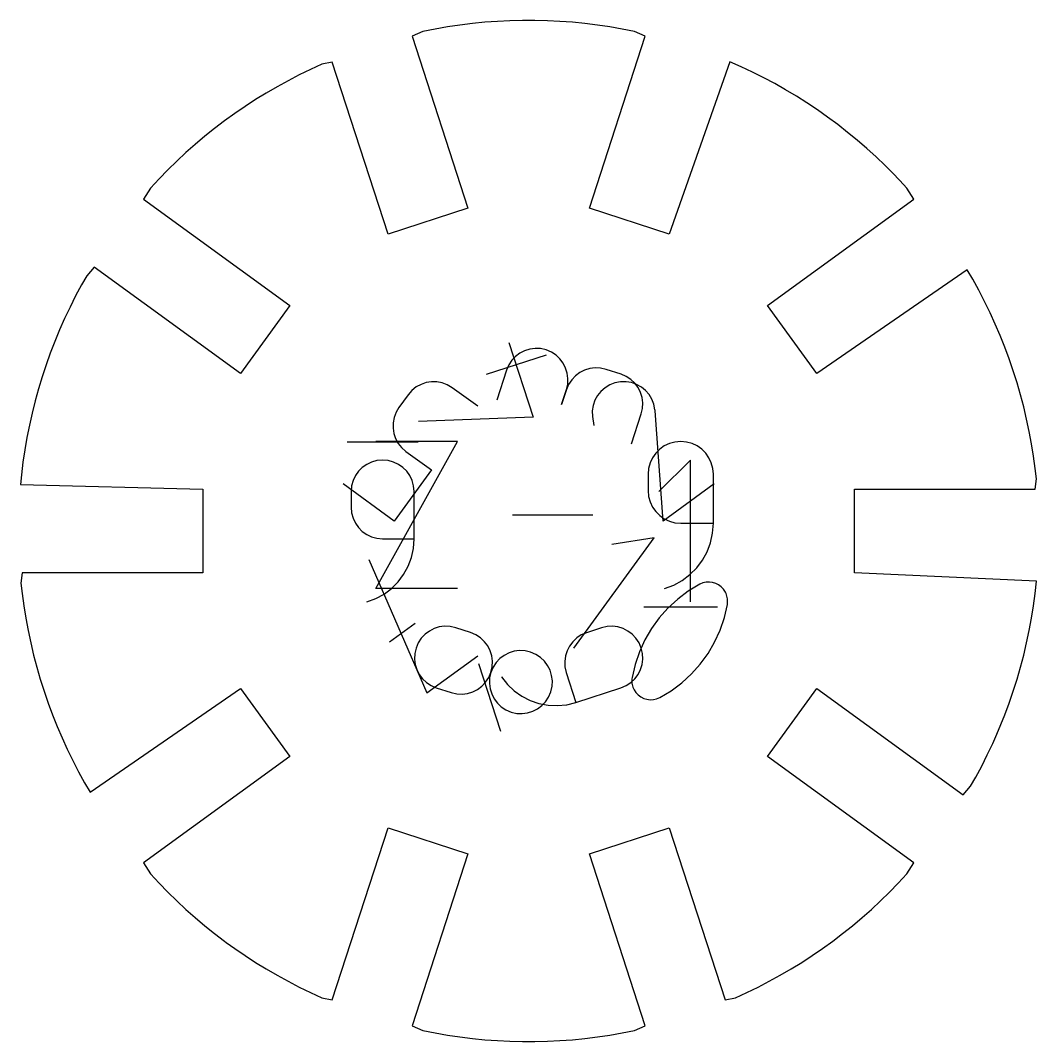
# Model space of a CAD drawing. Header units: metres. Extents: x 0 to 18, y 0 to 24.
# Drawn here: x 8.79 to 10.939, y 10.241 to 12.4 of the extents above; entities that cross this region are included whole.
import ezdxf

# ---------------------------------------------------------------- set-up
doc = ezdxf.new("R2010")
doc.units = ezdxf.units.M

msp = doc.modelspace()

# ---------------------------------------------------------------- linework, layer by layer
at = {"layer": 'annotation', "color": 1}
for p, q in [((9.822741, 11.719317), (9.874215, 11.560895)), ((9.856125, 11.701748), (9.84601, 11.696594)), ((9.866989, 11.705126), (9.856125, 11.701748)), ((9.878363, 11.706608), (9.866989, 11.705126)), ((9.890008, 11.706076), (9.878363, 11.706608)), ((9.901684, 11.70341), (9.890008, 11.706076)), ((9.912751, 11.698687), (9.901684, 11.70341)), ((9.901684, 11.70341), (9.901684, 11.70341)), ((9.9016, 11.692439), (9.774884, 11.651267)), ((9.828986, 11.681437), (9.822554, 11.671672)), ((9.836884, 11.689784), (9.828986, 11.681437)), ((9.84601, 11.696594), (9.836884, 11.689784)), ((9.922526, 11.692259), (9.912751, 11.698687)), ((9.930887, 11.684364), (9.922526, 11.692259)), ((9.937713, 11.675238), (9.930887, 11.684364)), ((9.817829, 11.660609), (9.797243, 11.597251)), ((9.822554, 11.671672), (9.817829, 11.660609)), ((9.942882, 11.665119), (9.937713, 11.675238)), ((9.946271, 11.654242), (9.942882, 11.665119)), ((9.982841, 11.660575), (9.972727, 11.655421)), ((9.993705, 11.663953), (9.982841, 11.660575)), ((10.005079, 11.665436), (9.993705, 11.663953)), ((10.016724, 11.664904), (10.005079, 11.665436)), ((10.0284, 11.662237), (10.016724, 11.664904)), ((10.060124, 11.65193), (10.0284, 11.662237)), ((10.0284, 11.662237), (10.0284, 11.662237)), ((9.659044, 11.636023), (9.647818, 11.634241)), ((9.670437, 11.635881), (9.659044, 11.636023)), ((9.681731, 11.633775), (9.670437, 11.635881)), ((9.947759, 11.642845), (9.946271, 11.654242)), ((9.947225, 11.631164), (9.947759, 11.642845)), ((9.955702, 11.640264), (9.94927, 11.630499)), ((9.9636, 11.648611), (9.955702, 11.640264)), ((9.972727, 11.655421), (9.9636, 11.648611)), ((10.058697, 11.63601), (10.046897, 11.633631)), ((10.070703, 11.636141), (10.058697, 11.63601)), ((10.058697, 11.63601), (10.058697, 11.63601)), ((10.071142, 11.647222), (10.060124, 11.65193)), ((10.082227, 11.634203), (10.070703, 11.636141)), ((10.080878, 11.640807), (10.071142, 11.647222)), ((10.089209, 11.632922), (10.080878, 11.640807)), ((9.617785, 11.617769), (9.609871, 11.608706)), ((9.626924, 11.625073), (9.617785, 11.617769)), ((9.637023, 11.630578), (9.626924, 11.625073)), ((9.647818, 11.634241), (9.637023, 11.630578)), ((9.692663, 11.629663), (9.681731, 11.633775)), ((9.702968, 11.623505), (9.692663, 11.629663)), ((9.756864, 11.584347), (9.702968, 11.623505)), ((9.702968, 11.623505), (9.702968, 11.623505)), ((9.944545, 11.619437), (9.934238, 11.587713)), ((9.934238, 11.587713), (9.944545, 11.619437)), ((9.944545, 11.619437), (9.947225, 11.631164)), ((9.94927, 11.630499), (9.944545, 11.619437)), ((9.944545, 11.619437), (9.944545, 11.619437)), ((10.017648, 11.615808), (10.010503, 11.606979)), ((10.026206, 11.623328), (10.017648, 11.615808)), ((10.036012, 11.629336), (10.026206, 11.623328)), ((10.046897, 11.633631), (10.036012, 11.629336)), ((10.093062, 11.630362), (10.082227, 11.634203)), ((10.096012, 11.623804), (10.089209, 11.632922)), ((10.102997, 11.624781), (10.093062, 11.630362)), ((10.101164, 11.613689), (10.096012, 11.623804)), ((10.104542, 11.602816), (10.101164, 11.613689)), ((10.111824, 11.617625), (10.102997, 11.624781)), ((10.119334, 11.609057), (10.111824, 11.617625)), ((9.609871, 11.608706), (9.590364, 11.581857)), ((10.004937, 11.597043), (10.001117, 11.586201)), ((10.010503, 11.606979), (10.004937, 11.597043)), ((10.106024, 11.591421), (10.104542, 11.602816)), ((10.105486, 11.579742), (10.106024, 11.591421)), ((10.125317, 11.599242), (10.119334, 11.609057)), ((10.129565, 11.588344), (10.125317, 11.599242)), ((9.584193, 11.571534), (9.580078, 11.560599)), ((9.590364, 11.581857), (9.584193, 11.571534)), ((9.590364, 11.581857), (9.590364, 11.581857)), ((10.001117, 11.586201), (9.999209, 11.574657)), ((9.999209, 11.574657), (9.999379, 11.562612)), ((10.102806, 11.568015), (10.105486, 11.579742)), ((10.131868, 11.576526), (10.129565, 11.588344)), ((10.131907, 11.57626), (10.131868, 11.576526)), ((10.131868, 11.576526), (10.131868, 11.576526)), ((10.131938, 11.576004), (10.131907, 11.57626)), ((10.131964, 11.575757), (10.131938, 11.576004)), ((10.131982, 11.575517), (10.131964, 11.575757)), ((10.131994, 11.575281), (10.131982, 11.575517)), ((10.131982, 11.574353), (10.131994, 11.574586)), ((10.148878, 11.34164), (10.131982, 11.574353)), ((10.131982, 11.574353), (10.131982, 11.574353)), ((10.132, 11.575049), (10.131994, 11.575281)), ((10.131994, 11.574586), (10.132, 11.574818)), ((10.132, 11.574818), (10.132, 11.575049)), ((9.577976, 11.549313), (9.577841, 11.537937)), ((9.580078, 11.560599), (9.577976, 11.549313)), ((9.874215, 11.560895), (9.631771, 11.552068)), ((9.999379, 11.562612), (10.002165, 11.543893)), ((10.08222, 11.504656), (10.102806, 11.568015)), ((10.102806, 11.568015), (10.102806, 11.568015)), ((9.577841, 11.537937), (9.579631, 11.526734)), ((9.579631, 11.526734), (9.583302, 11.515964)), ((9.630758, 11.508088), (9.480758, 11.508088)), ((9.541471, 11.198872), (9.714089, 11.509756)), ((9.714089, 11.509756), (9.541471, 11.509756)), ((9.583302, 11.515964), (9.588809, 11.505891)), ((9.588809, 11.505891), (9.596109, 11.496776)), ((10.162193, 11.505428), (10.151441, 11.500311)), ((10.173863, 11.508641), (10.162193, 11.505428)), ((10.186253, 11.509756), (10.173863, 11.508641)), ((10.19867, 11.508641), (10.186253, 11.509756)), ((10.186253, 11.509756), (10.186253, 11.509756)), ((10.210353, 11.505428), (10.19867, 11.508641)), ((10.221109, 11.500311), (10.210353, 11.505428)), ((9.596109, 11.496776), (9.605158, 11.48888)), ((9.605158, 11.48888), (9.659053, 11.449723)), ((10.133478, 11.485153), (10.126659, 11.475504)), ((10.141804, 11.493488), (10.133478, 11.485153)), ((10.151441, 11.500311), (10.141804, 11.493488)), ((10.230743, 11.493488), (10.221109, 11.500311)), ((10.239061, 11.485153), (10.230743, 11.493488)), ((10.245869, 11.475504), (10.239061, 11.485153)), ((9.53254, 11.466413), (9.522161, 11.461478)), ((9.543814, 11.469513), (9.53254, 11.466413)), ((9.555796, 11.470588), (9.543814, 11.469513)), ((9.567752, 11.469513), (9.555796, 11.470588)), ((9.555796, 11.470588), (9.555796, 11.470588)), ((9.579014, 11.466413), (9.567752, 11.469513)), ((9.589389, 11.461478), (9.579014, 11.466413)), ((10.121545, 11.464735), (10.118333, 11.453043)), ((10.126659, 11.475504), (10.121545, 11.464735)), ((10.206959, 11.470588), (10.140265, 11.403875)), ((10.206959, 11.170588), (10.206959, 11.470588)), ((10.250973, 11.464735), (10.245869, 11.475504)), ((10.254178, 11.453043), (10.250973, 11.464735)), ((9.504837, 11.446857), (9.498267, 11.437548)), ((9.512864, 11.454897), (9.504837, 11.446857)), ((9.522161, 11.461478), (9.512864, 11.454897)), ((9.659053, 11.449723), (9.580528, 11.341642)), ((9.598689, 11.454897), (9.589389, 11.461478)), ((9.606724, 11.446857), (9.598689, 11.454897)), ((9.613304, 11.437548), (9.606724, 11.446857)), ((10.118333, 11.453043), (10.117218, 11.440623)), ((10.117218, 11.440623), (10.117218, 11.406057)), ((10.255289, 11.440623), (10.254178, 11.453043)), ((10.255289, 11.336943), (10.255289, 11.440623)), ((10.255289, 11.440623), (10.255289, 11.440623)), ((9.580528, 11.341642), (9.472737, 11.419957)), ((9.493342, 11.427159), (9.49025, 11.415878)), ((9.498267, 11.437548), (9.493342, 11.427159)), ((9.618239, 11.427159), (9.613304, 11.437548)), ((9.621339, 11.415878), (9.618239, 11.427159)), ((10.256669, 11.419955), (10.148878, 11.34164)), ((9.49025, 11.415878), (9.489177, 11.403894)), ((9.489177, 11.403894), (9.489177, 11.370707)), ((9.622414, 11.403894), (9.621339, 11.415878)), ((9.622414, 11.304182), (9.622414, 11.403894)), ((9.622414, 11.403894), (9.622414, 11.403894)), ((10.117218, 11.406057), (10.117218, 11.406057)), ((10.117218, 11.406057), (10.118333, 11.393638)), ((10.118333, 11.393638), (10.121545, 11.381948)), ((10.121545, 11.381948), (10.126659, 11.371181)), ((9.489177, 11.370707), (9.489177, 11.370707)), ((9.489177, 11.370707), (9.49025, 11.358728)), ((9.49025, 11.358728), (9.493342, 11.347463)), ((10.000685, 11.354314), (9.830699, 11.354314)), ((10.126659, 11.371181), (10.133478, 11.361535)), ((10.133478, 11.361535), (10.141804, 11.353203)), ((9.493342, 11.347463), (9.498267, 11.337096)), ((9.498267, 11.337096), (9.504837, 11.327814)), ((10.141804, 11.353203), (10.151441, 11.346383)), ((10.151441, 11.346383), (10.162193, 11.341269)), ((10.162193, 11.341269), (10.173863, 11.338057)), ((10.173863, 11.338057), (10.186253, 11.336943)), ((10.186253, 11.336943), (10.255289, 11.336943)), ((10.25376, 11.315983), (10.255289, 11.336943)), ((9.504837, 11.327814), (9.512864, 11.319802)), ((9.512864, 11.319802), (9.522161, 11.313248)), ((9.522161, 11.313248), (9.53254, 11.308335)), ((10.2493, 11.295835), (10.25376, 11.315983)), ((9.53254, 11.308335), (9.543814, 11.305251)), ((9.543814, 11.305251), (9.555796, 11.304182)), ((9.555796, 11.304182), (9.622414, 11.304182)), ((9.620939, 11.283905), (9.622414, 11.304182)), ((9.96035, 11.072727), (10.129989, 11.306215)), ((10.129989, 11.306215), (10.040358, 11.292006)), ((10.242094, 11.276755), (10.2493, 11.295835)), ((9.616634, 11.264422), (9.620939, 11.283905)), ((10.232331, 11.258996), (10.242094, 11.276755)), ((9.526632, 11.260375), (9.649011, 10.978468)), ((9.600251, 11.228807), (9.609678, 11.245975)), ((9.609678, 11.245975), (9.616634, 11.264422)), ((10.220198, 11.24281), (10.232331, 11.258996)), ((9.588533, 11.213158), (9.600251, 11.228807)), ((10.189569, 11.216173), (10.205882, 11.228452)), ((10.205882, 11.228452), (10.220198, 11.24281)), ((9.574703, 11.19927), (9.588533, 11.213158)), ((10.151706, 11.198872), (10.171449, 11.206229)), ((10.171449, 11.206229), (10.189569, 11.216173)), ((10.2265, 11.207848), (10.202258, 11.193303)), ((10.233156, 11.21067), (10.2265, 11.207848)), ((10.2265, 11.207848), (10.2265, 11.207848)), ((10.240016, 11.212212), (10.233156, 11.21067)), ((10.246925, 11.212523), (10.240016, 11.212212)), ((10.253729, 11.211652), (10.246925, 11.212523)), ((10.260274, 11.209648), (10.253729, 11.211652)), ((10.266405, 11.206559), (10.260274, 11.209648)), ((10.271968, 11.202436), (10.266405, 11.206559)), ((9.54143, 11.177743), (9.558942, 11.187384)), ((9.714089, 11.198872), (9.541471, 11.198872)), ((9.558942, 11.187384), (9.574703, 11.19927)), ((10.151706, 11.198872), (10.151706, 11.198872)), ((10.202258, 11.193303), (10.17981, 11.176522)), ((10.276809, 11.197326), (10.271968, 11.202436)), ((10.280773, 11.19128), (10.276809, 11.197326)), ((10.282067, 11.188658), (10.280773, 11.19128)), ((10.280773, 11.19128), (10.280773, 11.19128)), ((10.283158, 11.185935), (10.282067, 11.188658)), ((10.284044, 11.183126), (10.283158, 11.185935)), ((10.28472, 11.18025), (10.284044, 11.183126)), ((9.522345, 11.170588), (9.54143, 11.177743)), ((9.522345, 11.170588), (9.522345, 11.170588)), ((10.108591, 11.160012), (10.264033, 11.160012)), ((10.17981, 11.176522), (10.159281, 11.157677)), ((10.278561, 11.137822), (10.28489, 11.165447)), ((10.285186, 11.177322), (10.28472, 11.18025)), ((10.28489, 11.165447), (10.285293, 11.168407)), ((10.28489, 11.165447), (10.28489, 11.165447)), ((10.285438, 11.174361), (10.285186, 11.177322)), ((10.285293, 11.168407), (10.285475, 11.171384)), ((10.285475, 11.171384), (10.285438, 11.174361)), ((10.159281, 11.157677), (10.140797, 11.136942)), ((9.570486, 11.086548), (9.624442, 11.12575)), ((9.675655, 11.117687), (9.664794, 11.114298)), ((9.687039, 11.119177), (9.675655, 11.117687)), ((9.698712, 11.118644), (9.687039, 11.119177)), ((9.710436, 11.115966), (9.698712, 11.118644)), ((10.030506, 11.118605), (10.018775, 11.115925)), ((10.042194, 11.119143), (10.030506, 11.118605)), ((10.053603, 11.117661), (10.042194, 11.119143)), ((10.064492, 11.114281), (10.053603, 11.117661)), ((10.140797, 11.136942), (10.124484, 11.114489)), ((10.269547, 11.11123), (10.278561, 11.137822)), ((9.645584, 11.102313), (9.637706, 11.093963)), ((9.654692, 11.109132), (9.645584, 11.102313)), ((9.664794, 11.114298), (9.654692, 11.109132)), ((9.710436, 11.115966), (9.710436, 11.115966)), ((9.741999, 11.10571), (9.710436, 11.115966)), ((9.753059, 11.100986), (9.741999, 11.10571)), ((9.762828, 11.094554), (9.753059, 11.100986)), ((9.975986, 11.100891), (9.966215, 11.094456)), ((9.987052, 11.105617), (9.975986, 11.100891)), ((10.018775, 11.115925), (9.987052, 11.105617)), ((9.987052, 11.105617), (9.987052, 11.105617)), ((10.074624, 11.109125), (10.064492, 11.114281)), ((10.08376, 11.102315), (10.074624, 11.109125)), ((10.091662, 11.093973), (10.08376, 11.102315)), ((10.124484, 11.114489), (10.110467, 11.090491)), ((10.257974, 11.085846), (10.269547, 11.11123)), ((9.631293, 11.084206), (9.626581, 11.073165)), ((9.637706, 11.093963), (9.631293, 11.084206)), ((9.771184, 11.086652), (9.762828, 11.094554)), ((9.778005, 11.07752), (9.771184, 11.086652)), ((9.78317, 11.067395), (9.778005, 11.07752)), ((9.95104, 11.077418), (9.945876, 11.067292)), ((9.95786, 11.086552), (9.95104, 11.077418)), ((9.966215, 11.094456), (9.95786, 11.086552)), ((10.098091, 11.084221), (10.091662, 11.093973)), ((10.102809, 11.073182), (10.098091, 11.084221)), ((10.110467, 11.090491), (10.098872, 11.06512)), ((10.243969, 11.061841), (10.257974, 11.085846)), ((9.623903, 11.061463), (9.623356, 11.0498)), ((9.626581, 11.073165), (9.623903, 11.061463)), ((9.626581, 11.073165), (9.626581, 11.073165)), ((9.649011, 10.978468), (9.756939, 11.056882)), ((9.786558, 11.056516), (9.78317, 11.067395)), ((9.788047, 11.045122), (9.786558, 11.056516)), ((9.813027, 11.057686), (9.803891, 11.050876)), ((9.823159, 11.062842), (9.813027, 11.057686)), ((9.834048, 11.066222), (9.823159, 11.062842)), ((9.845457, 11.067704), (9.834048, 11.066222)), ((9.857145, 11.067166), (9.845457, 11.067704)), ((9.868876, 11.064486), (9.857145, 11.067166)), ((9.879888, 11.059777), (9.868876, 11.064486)), ((9.868876, 11.064486), (9.868876, 11.064486)), ((9.88962, 11.053357), (9.879888, 11.059777)), ((9.897948, 11.045464), (9.88962, 11.053357)), ((9.942491, 11.056413), (9.941004, 11.045021)), ((9.945876, 11.067292), (9.942491, 11.056413)), ((10.098872, 11.06512), (10.089823, 11.038549)), ((10.105489, 11.061454), (10.102809, 11.073182)), ((10.102809, 11.073182), (10.102809, 11.073182)), ((10.106023, 11.049774), (10.105489, 11.061454)), ((10.227656, 11.039387), (10.243969, 11.061841)), ((9.623356, 11.0498), (9.624822, 11.038415)), ((9.624822, 11.038415), (9.628182, 11.027544)), ((9.758669, 11.040164), (9.805021, 10.897506)), ((9.784842, 11.021743), (9.787515, 11.033452)), ((9.78956, 11.032782), (9.784842, 11.021743)), ((9.787515, 11.033452), (9.788047, 11.045122)), ((9.795989, 11.042534), (9.78956, 11.032782)), ((9.803891, 11.050876), (9.795989, 11.042534)), ((9.904749, 11.036338), (9.897948, 11.045464)), ((9.909901, 11.026218), (9.904749, 11.036338)), ((9.941004, 11.045021), (9.941536, 11.033353)), ((9.941536, 11.033353), (9.944208, 11.021649)), ((10.089823, 11.038549), (10.083446, 11.010951)), ((10.101146, 11.0275), (10.104535, 11.038377)), ((10.104535, 11.038377), (10.106023, 11.049774)), ((10.20916, 11.018659), (10.227656, 11.039387)), ((9.628182, 11.027544), (9.633318, 11.017427)), ((9.633318, 11.017427), (9.640113, 11.008301)), ((9.773695, 11.000944), (9.780123, 11.010699)), ((9.780123, 11.010699), (9.784842, 11.021743)), ((9.78217, 11.010039), (9.78164, 10.998371)), ((9.784842, 11.021743), (9.78217, 11.010039)), ((9.784842, 11.021743), (9.784842, 11.021743)), ((9.784842, 11.021743), (9.784842, 11.021743)), ((9.80719, 11.012183), (9.80719, 11.012183)), ((9.80719, 11.012183), (9.819829, 10.996258)), ((9.91328, 11.015342), (9.909901, 11.026218)), ((9.914765, 11.003949), (9.91328, 11.015342)), ((9.944208, 11.021649), (9.964795, 10.958291)), ((10.083446, 11.010951), (10.083043, 11.007998)), ((10.083446, 11.010951), (10.083446, 11.010951)), ((10.089151, 11.008255), (10.095977, 11.01738)), ((10.095977, 11.01738), (10.101146, 11.0275)), ((10.188608, 10.999828), (10.20916, 11.018659)), ((9.640113, 11.008301), (9.648448, 11.000404)), ((9.648448, 11.000404), (9.658204, 10.993974)), ((9.658204, 10.993974), (9.669263, 10.98925)), ((9.669263, 10.98925), (9.700826, 10.978994)), ((9.756662, 10.98579), (9.765795, 10.992601)), ((9.765795, 10.992601), (9.773695, 11.000944)), ((9.78164, 10.998371), (9.783129, 10.986977)), ((9.783129, 10.986977), (9.786518, 10.976098)), ((9.819829, 10.996258), (9.834359, 10.982593)), ((9.911558, 10.98057), (9.914232, 10.992279)), ((9.914232, 10.992279), (9.914765, 11.003949)), ((9.964795, 10.958291), (10.059948, 10.989208)), ((10.059948, 10.989208), (10.071015, 10.993932)), ((10.059948, 10.989208), (10.059948, 10.989208)), ((10.071015, 10.993932), (10.08079, 11.00036)), ((10.08079, 11.00036), (10.089151, 11.008255)), ((10.083043, 11.007998), (10.082859, 11.005038)), ((10.082859, 11.005038), (10.082893, 11.002081)), ((10.082893, 11.002081), (10.083146, 10.999135)), ((10.083146, 10.999135), (10.083615, 10.996213)), ((10.083615, 10.996213), (10.084301, 10.993323)), ((10.084301, 10.993323), (10.085201, 10.990475)), ((10.085201, 10.990475), (10.086315, 10.98768)), ((10.086315, 10.98768), (10.087642, 10.984949)), ((10.166125, 10.983068), (10.188608, 10.999828)), ((9.700826, 10.978994), (9.700826, 10.978994)), ((9.700826, 10.978994), (9.712556, 10.976313)), ((9.712556, 10.976313), (9.724242, 10.975774)), ((9.724242, 10.975774), (9.735648, 10.977255)), ((9.735648, 10.977255), (9.746533, 10.980635)), ((9.746533, 10.980635), (9.756662, 10.98579)), ((9.786518, 10.976098), (9.791684, 10.965971)), ((9.791684, 10.965971), (9.798507, 10.956836)), ((9.834359, 10.982593), (9.850492, 10.971283)), ((9.850492, 10.971283), (9.867939, 10.962426)), ((9.900411, 10.959772), (9.906839, 10.969526)), ((9.906839, 10.969526), (9.911558, 10.98057)), ((9.911558, 10.98057), (9.911558, 10.98057)), ((10.087642, 10.984949), (10.087642, 10.984949)), ((10.087642, 10.984949), (10.091595, 10.978977)), ((10.091595, 10.978977), (10.096428, 10.973926)), ((10.096428, 10.973926), (10.101986, 10.969845)), ((10.101986, 10.969845), (10.108113, 10.966784)), ((10.108113, 10.966784), (10.114654, 10.964795)), ((10.128352, 10.964229), (10.135199, 10.965753)), ((10.135199, 10.965753), (10.141836, 10.96855)), ((10.141836, 10.96855), (10.166125, 10.983068)), ((10.141836, 10.96855), (10.141836, 10.96855)), ((9.798507, 10.956836), (9.806865, 10.948931)), ((9.806865, 10.948931), (9.816637, 10.942496)), ((9.867939, 10.962426), (9.886411, 10.956117)), ((9.87327, 10.939455), (9.883386, 10.944615)), ((9.883386, 10.944615), (9.892513, 10.951428)), ((9.886411, 10.956117), (9.905622, 10.952453)), ((9.892513, 10.951428), (9.900411, 10.959772)), ((9.905622, 10.952453), (9.925281, 10.951529)), ((9.925281, 10.951529), (9.945102, 10.953444)), ((9.945102, 10.953444), (9.964795, 10.958291)), ((10.114654, 10.964795), (10.121452, 10.963926)), ((10.121452, 10.963926), (10.128352, 10.964229)), ((9.816637, 10.942496), (9.827703, 10.937769)), ((9.827703, 10.937769), (9.827703, 10.937769)), ((9.827703, 10.937769), (9.83938, 10.935106)), ((9.83938, 10.935106), (9.851027, 10.934579)), ((9.851027, 10.934579), (9.862403, 10.93607)), ((9.862403, 10.93607), (9.87327, 10.939455))]:
    msp.add_line(p, q, dxfattribs=at)
at = {"layer": 'boundary', "color": 5}
for p, q in [((9.719442, 12.390121), (9.693241, 12.386233)), ((9.745728, 12.393358), (9.719442, 12.390121)), ((9.772092, 12.395961), (9.745728, 12.393358)), ((9.798506, 12.397907), (9.772092, 12.395961)), ((9.824968, 12.399197), (9.798506, 12.397907)), ((9.851449, 12.399849), (9.824968, 12.399197)), ((9.877944, 12.399849), (9.851449, 12.399849)), ((9.904422, 12.399197), (9.877944, 12.399849)), ((9.93088, 12.397907), (9.904422, 12.399197)), ((9.957311, 12.395961), (9.93088, 12.397907)), ((9.983664, 12.393358), (9.957311, 12.395961)), ((10.009956, 12.390121), (9.983664, 12.393358)), ((10.036162, 12.386233), (10.009956, 12.390121)), ((9.641147, 12.376535), (9.618154, 12.366587)), ((9.667134, 12.381696), (9.641147, 12.376535)), ((9.693241, 12.386233), (9.667134, 12.381696)), ((10.062264, 12.381696), (10.036162, 12.386233)), ((10.088241, 12.376535), (10.062264, 12.381696)), ((10.111251, 12.366585), (10.088241, 12.376535)), ((9.618154, 12.366587), (9.736217, 12.003226)), ((9.993188, 12.003227), (10.111251, 12.366585)), ((9.427301, 12.307339), (9.403213, 12.296305)), ((9.449336, 12.311754), (9.427301, 12.307339)), ((9.567405, 11.948375), (9.449336, 12.311754)), ((10.290181, 12.312537), (10.162001, 11.948376)), ((10.314168, 12.301898), (10.290181, 12.312537)), ((9.379406, 12.284693), (9.355895, 12.272483)), ((9.403213, 12.296305), (9.379406, 12.284693)), ((10.338127, 12.290569), (10.314168, 12.301898)), ((10.361779, 12.27866), (10.338127, 12.290569)), ((9.355895, 12.272483), (9.332692, 12.259711)), ((10.385147, 12.266167), (10.361779, 12.27866)), ((10.408191, 12.253113), (10.385147, 12.266167)), ((9.309805, 12.246375), (9.287247, 12.232483)), ((9.332692, 12.259711), (9.309805, 12.246375)), ((10.430915, 12.239496), (10.408191, 12.253113)), ((10.453293, 12.225326), (10.430915, 12.239496)), ((9.265048, 12.218027), (9.243201, 12.203047)), ((9.287247, 12.232483), (9.265048, 12.218027)), ((10.475317, 12.210607), (10.453293, 12.225326)), ((9.243201, 12.203047), (9.221734, 12.187529)), ((10.496979, 12.195352), (10.475317, 12.210607)), ((9.221734, 12.187529), (9.200641, 12.171492)), ((10.518258, 12.179574), (10.496979, 12.195352)), ((10.539139, 12.16328), (10.518258, 12.179574)), ((9.179969, 12.154937), (9.159701, 12.137879)), ((9.200641, 12.171492), (9.179969, 12.154937)), ((10.559616, 12.146463), (10.539139, 12.16328)), ((9.159701, 12.137879), (9.139847, 12.120327)), ((10.579675, 12.129158), (10.559616, 12.146463)), ((9.139847, 12.120327), (9.120438, 12.102303)), ((10.599302, 12.111378), (10.579675, 12.129158)), ((10.618495, 12.093112), (10.599302, 12.111378)), ((9.120438, 12.102303), (9.101478, 12.083799)), ((10.634143, 12.077507), (10.618495, 12.093112)), ((9.101478, 12.083799), (9.08297, 12.064833)), ((10.649427, 12.061634), (10.634143, 12.077507)), ((9.064949, 12.045428), (9.050421, 12.021899)), ((9.08297, 12.064833), (9.064949, 12.045428)), ((10.664443, 12.045428), (10.649427, 12.061634)), ((10.678975, 12.021892), (10.664443, 12.045428)), ((9.050421, 12.021899), (9.35951, 11.797333)), ((9.736217, 12.003226), (9.567405, 11.948375)), ((10.162001, 11.948376), (9.993188, 12.003227)), ((10.369895, 11.797333), (10.678975, 12.021892)), ((8.946088, 11.8783), (8.929974, 11.860268)), ((9.255178, 11.653732), (8.946088, 11.8783)), ((10.791962, 11.872992), (10.474227, 11.653732)), ((10.803827, 11.852595), (10.791962, 11.872992)), ((8.929974, 11.860268), (8.919115, 11.841032)), ((10.816598, 11.829386), (10.803827, 11.852595)), ((8.919115, 11.841032), (8.906627, 11.817664)), ((10.828806, 11.80587), (10.816598, 11.829386)), ((8.906627, 11.817664), (8.894708, 11.794012)), ((8.894708, 11.794012), (8.883384, 11.770052)), ((9.35951, 11.797333), (9.255178, 11.653732)), ((10.474227, 11.653732), (10.369895, 11.797333)), ((10.84042, 11.78207), (10.828806, 11.80587)), ((8.883384, 11.770052), (8.872652, 11.745837)), ((10.851448, 11.757987), (10.84042, 11.78207)), ((8.872652, 11.745837), (8.862516, 11.721359)), ((10.861891, 11.733639), (10.851448, 11.757987)), ((8.862516, 11.721359), (8.852986, 11.696653)), ((10.871731, 11.709031), (10.861891, 11.733639)), ((10.880956, 11.684208), (10.871731, 11.709031)), ((8.852986, 11.696653), (8.844058, 11.671703)), ((10.889573, 11.65916), (10.880956, 11.684208)), ((8.844058, 11.671703), (8.835747, 11.646558)), ((10.897576, 11.633907), (10.889573, 11.65916)), ((8.835747, 11.646558), (8.828054, 11.6212)), ((8.828054, 11.6212), (8.820996, 11.595667)), ((10.904957, 11.608466), (10.897576, 11.633907)), ((8.820996, 11.595667), (8.814553, 11.56997)), ((10.911705, 11.582852), (10.904957, 11.608466)), ((8.814553, 11.56997), (8.808748, 11.544124)), ((10.917822, 11.557072), (10.911705, 11.582852)), ((10.923306, 11.531161), (10.917822, 11.557072)), ((8.808748, 11.544124), (8.803575, 11.518149)), ((10.928157, 11.505109), (10.923306, 11.531161)), ((8.803575, 11.518149), (8.799053, 11.492048)), ((10.932367, 11.478952), (10.928157, 11.505109)), ((8.799053, 11.492048), (8.795166, 11.465841)), ((8.795166, 11.465841), (8.791928, 11.439548)), ((10.935932, 11.452703), (10.932367, 11.478952)), ((10.938397, 11.430755), (10.935932, 11.452703)), ((8.791928, 11.439548), (8.789838, 11.418713)), ((8.789838, 11.418713), (9.175758, 11.409338)), ((10.935691, 11.409338), (10.938397, 11.430755)), ((9.175758, 11.409338), (9.175758, 11.231838)), ((10.55364, 11.231838), (10.55364, 11.409338)), ((10.55364, 11.409338), (10.935691, 11.409338)), ((8.793711, 11.231838), (8.791006, 11.210419)), ((9.175758, 11.231838), (8.793711, 11.231838)), ((10.938857, 11.214786), (10.55364, 11.231838)), ((8.791006, 11.210419), (8.79346, 11.188454)), ((10.935932, 11.188454), (10.938857, 11.214786)), ((8.79346, 11.188454), (8.797025, 11.162204)), ((10.932367, 11.162204), (10.935932, 11.188454)), ((8.797025, 11.162204), (8.801235, 11.136053)), ((10.928157, 11.136053), (10.932367, 11.162204)), ((8.801235, 11.136053), (8.806084, 11.110011)), ((10.923306, 11.110011), (10.928157, 11.136053)), ((8.806084, 11.110011), (8.811574, 11.084101)), ((10.917822, 11.084101), (10.923306, 11.110011)), ((8.811574, 11.084101), (8.817694, 11.058322)), ((10.911705, 11.058322), (10.917822, 11.084101)), ((8.817694, 11.058322), (8.824444, 11.032706)), ((10.904957, 11.032706), (10.911705, 11.058322)), ((8.824444, 11.032706), (8.831826, 11.007266)), ((10.897576, 11.007266), (10.904957, 11.032706)), ((8.831826, 11.007266), (8.839826, 10.982012)), ((8.937439, 10.76818), (9.255177, 10.987442)), ((9.255177, 10.987442), (9.359508, 10.843841)), ((10.369897, 10.843842), (10.474229, 10.987442)), ((10.474229, 10.987442), (10.783319, 10.762875)), ((10.889573, 10.982012), (10.897576, 11.007266)), ((8.839826, 10.982012), (8.848436, 10.95696)), ((10.880956, 10.95696), (10.889573, 10.982012)), ((8.848436, 10.95696), (8.857671, 10.932127)), ((10.871731, 10.932127), (10.880956, 10.95696)), ((8.857671, 10.932127), (8.867513, 10.907533)), ((10.863545, 10.911602), (10.871731, 10.932127)), ((8.867513, 10.907533), (8.87794, 10.883187)), ((10.85498, 10.891294), (10.863545, 10.911602)), ((8.87794, 10.883187), (8.888978, 10.859097)), ((10.846013, 10.871103), (10.85498, 10.891294)), ((8.888978, 10.859097), (8.900597, 10.835292)), ((10.834684, 10.847162), (10.846013, 10.871103)), ((9.359508, 10.843841), (9.050414, 10.619271)), ((10.678982, 10.619278), (10.369897, 10.843842)), ((10.822776, 10.823498), (10.834684, 10.847162)), ((8.900597, 10.835292), (8.912794, 10.811781)), ((10.810284, 10.800141), (10.822776, 10.823498)), ((8.912794, 10.811781), (8.925572, 10.788578)), ((10.799415, 10.780904), (10.810284, 10.800141)), ((8.925572, 10.788578), (8.937439, 10.76818)), ((10.783319, 10.762875), (10.799415, 10.780904)), ((9.449335, 10.32942), (9.567404, 10.692798)), ((9.567404, 10.692798), (9.736217, 10.637947)), ((9.993188, 10.637949), (10.162001, 10.692799)), ((10.162001, 10.692799), (10.280068, 10.329425)), ((9.736217, 10.637947), (9.618152, 10.274582)), ((10.111252, 10.274586), (9.993188, 10.637949)), ((9.050414, 10.619271), (9.064949, 10.595734)), ((10.664443, 10.595734), (10.678982, 10.619278)), ((9.064949, 10.595734), (9.082981, 10.576324)), ((10.646416, 10.576324), (10.664443, 10.595734)), ((9.082981, 10.576324), (9.101478, 10.557362)), ((9.101478, 10.557362), (9.120438, 10.538865)), ((10.608958, 10.538865), (10.627914, 10.557362)), ((10.627914, 10.557362), (10.646416, 10.576324)), ((9.120438, 10.538865), (9.139847, 10.520833)), ((10.589543, 10.520833), (10.608958, 10.538865)), ((9.139847, 10.520833), (9.159701, 10.503283)), ((10.569702, 10.503283), (10.589543, 10.520833)), ((9.159701, 10.503283), (9.179969, 10.486235)), ((10.549435, 10.486235), (10.569702, 10.503283)), ((9.179969, 10.486235), (9.200641, 10.469681)), ((9.200641, 10.469681), (9.221734, 10.453643)), ((10.507668, 10.453643), (10.528744, 10.469681)), ((10.528744, 10.469681), (10.549435, 10.486235)), ((9.221734, 10.453643), (9.225277, 10.451048)), ((9.225277, 10.451048), (9.243201, 10.438127)), ((10.486197, 10.438127), (10.507668, 10.453643)), ((9.243201, 10.438127), (9.265048, 10.42313)), ((10.464355, 10.42313), (10.486197, 10.438127)), ((9.265048, 10.42313), (9.287247, 10.408691)), ((9.287247, 10.408691), (9.309805, 10.394798)), ((10.419597, 10.394798), (10.442151, 10.408691)), ((10.442151, 10.408691), (10.464355, 10.42313)), ((9.309805, 10.394798), (9.332692, 10.381457)), ((10.396711, 10.381457), (10.419597, 10.394798)), ((9.332692, 10.381457), (9.355895, 10.368679)), ((9.355895, 10.368679), (9.379406, 10.356481)), ((10.349986, 10.356481), (10.373501, 10.368679)), ((10.373501, 10.368679), (10.396711, 10.381457)), ((9.379406, 10.356481), (9.403213, 10.344862)), ((9.403213, 10.344862), (9.427301, 10.333824)), ((10.302101, 10.333824), (10.326175, 10.344862)), ((10.326175, 10.344862), (10.349986, 10.356481)), ((9.427301, 10.333824), (9.449335, 10.32942)), ((10.280068, 10.329425), (10.302101, 10.333824)), ((9.618152, 10.274582), (9.641147, 10.264633)), ((9.641147, 10.264633), (9.667134, 10.25946)), ((9.667134, 10.25946), (9.693241, 10.254939)), ((9.693241, 10.254939), (9.719442, 10.251052)), ((10.009956, 10.251052), (10.036162, 10.254939)), ((10.036162, 10.254939), (10.062264, 10.25946)), ((10.062264, 10.25946), (10.08824, 10.264633)), ((10.08824, 10.264633), (10.111252, 10.274586)), ((9.719442, 10.251052), (9.745728, 10.247815)), ((9.745728, 10.247815), (9.772092, 10.245212)), ((9.772092, 10.245212), (9.798506, 10.243261)), ((9.798506, 10.243261), (9.824968, 10.241959)), ((9.824968, 10.241959), (9.851449, 10.241314)), ((9.851449, 10.241314), (9.877944, 10.241314)), ((9.877944, 10.241314), (9.904422, 10.241959)), ((9.904422, 10.241959), (9.93088, 10.243261)), ((9.93088, 10.243261), (9.957311, 10.245212)), ((9.957311, 10.245212), (9.983664, 10.247815)), ((9.983664, 10.247815), (10.009956, 10.251052))]:
    msp.add_line(p, q, dxfattribs=at)

doc.saveas('drawing.dxf')
